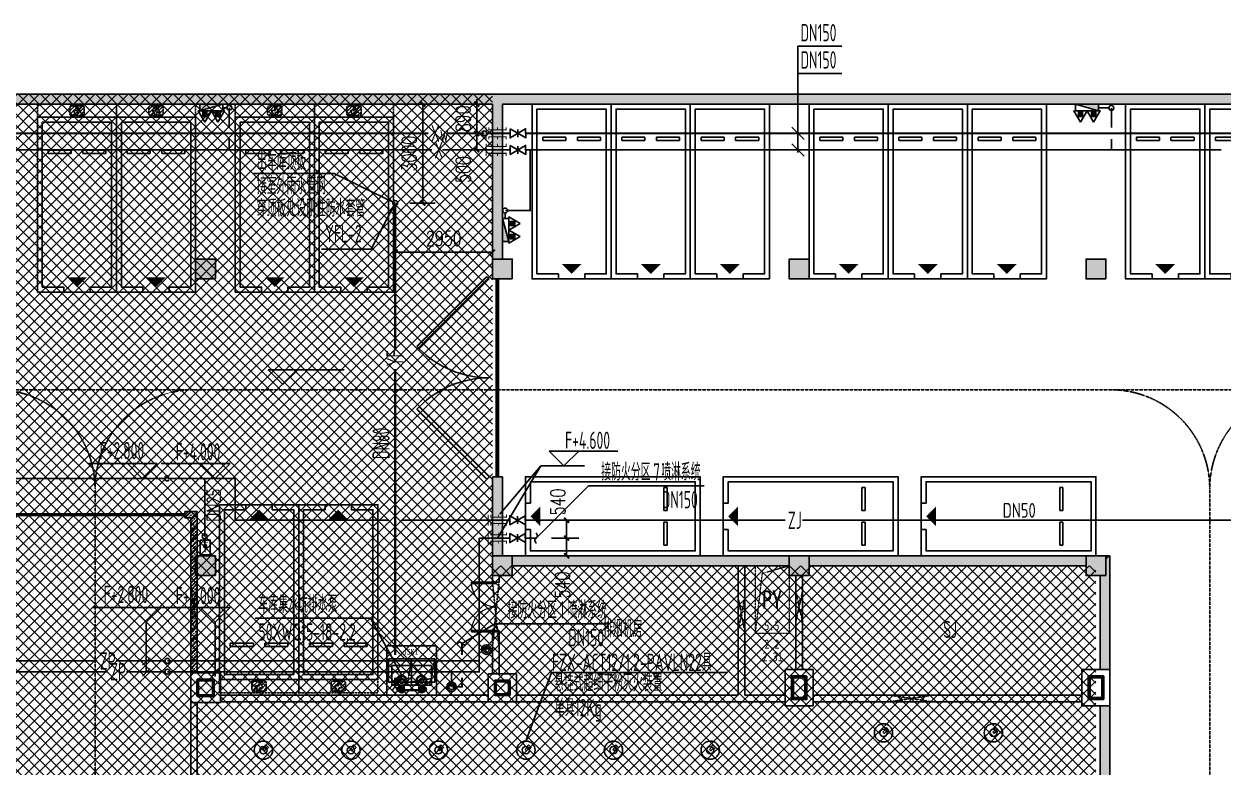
# Model space of a CAD drawing. Extents: x -2120532 to 1934524, y -1331911 to 424203.
# Drawn here: x 11736 to 48094, y -182914 to -160381 of the extents above; entities that cross this region are included whole.
import ezdxf

# ---------------------------------------------------------------- set-up
doc = ezdxf.new("R2010")
doc.units = 0
doc.header["$LTSCALE"] = 10
for name, pattern in [('( Hidden )', [0.375, 0.25, -0.125]), ('__DASH', [0.35, 0.25, -0.1]), ('DASH', [0.35, 0.25, -0.1]), ('排水', [1.1, 1, -0.1])]:
    doc.linetypes.add(name, pattern=pattern)
for name, color, linetype in [('0-绿', 3, 'Continuous'), ('00-停车位', 67, 'Continuous'), ('A-COLUMN', 8, 'Continuous'), ('A-PUB_HATCH', 8, 'Continuous'), ('A-ROOM_NAME', 23, 'Continuous'), ('A-WALL', 2, 'Continuous'), ('car', 252, 'Continuous'), ('DIM_ELEV', 3, 'Continuous'), ('DOOR_FIRE', 8, 'Continuous'), ('GPS文字_污水', 7, 'Continuous'), ('PUB_HATCH', 8, 'Continuous'), ('S-柱', 51, 'Continuous'), ('S-柱-填充', 8, 'Continuous'), ('W-DIM_压力废', 3, 'Continuous'), ('W-DIM_消防', 3, 'Continuous'), ('W-DIM_给水', 3, 'Continuous'), ('W-EQUIP_喷淋', 7, 'Continuous'), ('W-EQUIP_消火栓', 7, 'Continuous'), ('W-EQUIP_灭火器', 7, 'Continuous'), ('W-EVALVE_喷淋', 7, 'Continuous'), ('W-PIPE-中水', 122, 'Continuous'), ('W-PIPE-压力废', 31, 'Continuous'), ('W-PIPE-喷淋中', 6, 'Continuous'), ('W-PIPE-消防', 1, 'Continuous'), ('W-PIPE-消防中', 1, 'Continuous'), ('W-TEXT_中水', 7, 'Continuous'), ('W-TEXT_压力废', 7, 'Continuous'), ('W-TEXT_喷淋', 7, 'Continuous'), ('W-TEXT_消防', 7, 'Continuous'), ('W-TWT_DIM', 3, 'Continuous'), ('W-TWT_LEAD', 3, 'Continuous'), ('W-TWT_TEXT', 7, 'Continuous'), ('W-VALVE_中水', 7, 'Continuous'), ('W-VALVE_压力废', 7, 'Continuous'), ('W-VALVE_废水', 7, 'Continuous'), ('W-VALVE_消防', 7, 'Continuous'), ('W-VPIPE-中水', 122, 'Continuous'), ('W-VPIPE-压力废', 31, 'Continuous'), ('W-VPIPE-喷淋中', 6, 'Continuous'), ('W-VPIPE-消防', 1, 'Continuous'), ('W-VPIPE-消防中', 1, 'Continuous'), ('WINDOW_RF', 8, 'Continuous'), ('消防', 1, 'Continuous'), ('画水辅助', 6, 'Continuous'), ('磐龙-图', 7, 'Continuous'), ('车行线', 4, 'Continuous'), ('集水坑', 4, 'Continuous')]:
    doc.layers.add(name, color=color, linetype=linetype)
doc.layers.add('GPS-污水', color=2, linetype='排水', lineweight=40)
doc.layers.add('HOLE', color=52, linetype='Continuous', lineweight=15)
doc.styles.add('8B2_01', font='simhei.ttf', dxfattribs={"width": 0.8})
doc.styles.add('8B2_02', font='tssdeng.shx', dxfattribs={"width": 0.6, "bigfont": 'TSSDCHN.shx'})
doc.styles.add('_TCH_DIM_T3', font='SIMPLEX', dxfattribs={"width": 0.705882, "bigfont": 'GBCBIG'})
doc.styles.add('_TWT_PIPEDN', font='TSSDENG', dxfattribs={"width": 0.8, "height": 3.5, "bigfont": 'TSSDCHN'})
doc.styles.add('黑体', font='simhei.ttf', dxfattribs={"width": 0.65})
doc.dimstyles.new('_TCH_ARCH&&75', dxfattribs={"dimtxt": 223.125, "dimasz": 75, "dimexe": 187.5, "dimexo": 225, "dimgap": 75, "dimtad": 1, "dimdec": 0, "dimzin": 0, "dimdsep": 46, "dimtxsty": '_TCH_DIM_T3', "dimblk": 'ARCHTICK', "dimcen": 0.09, "dimclrt": 7, "dimazin": 2, "dimtfac": 1, "dimtdec": 0, "dimtix": 1, "dimtmove": 2, "dimatfit": 3, "dimfxl": 0, "dimtolj": 1, "dimtzin": 0, "dimarcsym": 0})
doc.dimstyles.new('_TWT_ARCH&&150', dxfattribs={"dimtxt": 446.25, "dimasz": 150, "dimexe": 375, "dimexo": 450, "dimgap": 189.375, "dimtad": 1, "dimdec": 0, "dimzin": 0, "dimdsep": 46, "dimtxsty": '_TCH_DIM_T3', "dimblk": 'ARCHTICK', "dimcen": 0.09, "dimclrt": 7, "dimazin": 2, "dimtfac": 1, "dimtdec": 0, "dimtix": 1, "dimtmove": 2, "dimatfit": 3, "dimfxl": 0, "dimtolj": 1, "dimtzin": 0, "dimarcsym": 0})
pattern_1 = [(45, (27.5, 1e-10), (-108.18734, 108.18734), []), (45, (55.78, 1e-10), (-108.18734, 108.18734), []), (45, (149.83, 1e-10), (-108.18734, 108.18734), [52.5, -30])]

# ---------------------------------------------------------------- blocks, each defined once
blk = doc.blocks.new('$ATTACHMENT$00000186')
for points, const_width in [([(0, 0), (-273, 0)], 30), ([(-273, 54), (-273, -66)], 15)]:
    blk.add_lwpolyline(points, dxfattribs=dict(const_width=const_width))
at = {"const_width": 62.5}
blk.add_lwpolyline([(-139, 2, -1), (-201, 2, -1)], format="xyb", close=True, dxfattribs=at)
blk = doc.blocks.new('A$C5BDE0F02')
blk.add_lwpolyline([(0, -100), (0, 100), (-300, 100), (-300, -100)], close=True)
at = {"xscale": 0.75, "yscale": -0.75, "zscale": 0.75}
blk.add_blockref('$ATTACHMENT$00000186', (-50, 0), dxfattribs=at)
blk = doc.blocks.new('消火栓标高')
at = {"layer": 'W-TWT_TEXT'}
for p, q in [((38939, -237685, 3000), (38924, -237049, 3000)), ((40431, -238490, 3000), (38924, -237049, 3000)), ((38430, -237199, 3000), (39391, -238117, 3000)), ((39309, -238040, 3000), (38613, -237374, 3000)), ((38939, -237685, 3000), (39575, -237671, 3000))]:
    blk.add_line(p, q, dxfattribs=at)
at = {"layer": 'W-TWT_TEXT', "style": '8B2_02', "width": 0.6}
blk.add_text('F+4.600', height=525, rotation=316.288, dxfattribs=at).set_placement((39321, -237338, 3000))
blk = doc.blocks.new('集水坑1500x1500')
blk.add_line((750, -300), (750, -900))
at = {"linetype": '( Hidden )'}
blk.add_lwpolyline([(0, 0), (1500, 0), (1500, -1500), (0, -1500)], close=True, dxfattribs=at)
blk.add_lwpolyline([(150, -900), (150, -300), (1350, -300), (1350, -900)], close=True)
blk = doc.blocks.new('A$C2E841D35')
at = {"color": 7, "ltscale": 100}
for p, q in [((292, 381), (181, 381)), ((292, 219), (181, 219)), ((292, -219), (181, -219)), ((292, -381), (181, -381))]:
    blk.add_line(p, q, dxfattribs=at)
for centre, radius in [((150, 297), 86.2), ((150, 297), 86.2), ((430, 300), 159), ((430, 300), 159), ((430, 300), 140), ((430, 300), 140), ((430, 300), 73.2), ((430, 300), 73.2), ((150, 300), 62), ((430, 300), 56.6), ((430, 300), 56.6), ((150, -303), 86.2), ((150, -303), 86.2), ((150, -300), 62), ((430, -300), 159), ((430, -300), 159), ((430, -300), 140), ((430, -300), 140), ((430, -300), 73.2), ((430, -300), 73.2), ((430, -300), 56.6), ((430, -300), 56.6)]:
    blk.add_circle(centre, radius, dxfattribs=at)
blk = doc.blocks.new('l99')
at = {"layer": 'W-TWT_TEXT'}
for p, q in [((92541, -196910), (92091, -196460)), ((94175, -196460), (92091, -196460)), ((92541, -196910), (92991, -196460))]:
    blk.add_line(p, q, dxfattribs=at)
blk = doc.blocks.new('2.8')
at = {"layer": 'W-TWT_TEXT', "style": '8B2_02', "width": 0.6}
blk.add_text('F+2.800', height=525, rotation=89.9998, dxfattribs=at).set_placement((100977, -194305, 5000))
blk = doc.blocks.new('4.0')
at = {"layer": 'W-TWT_TEXT', "style": '8B2_02', "width": 0.6}
blk.add_text('F+4.000', height=525, rotation=89.9998, dxfattribs=at).set_placement((100977, -190490, 5000))
blk = doc.blocks.new('CFGR')
at = {"layer": '消防', "color": 1}
for points in [[(198503, -65968), (198474, -65968), (198474, -66028), (198503, -66028)], [(198519, -66058), (198519, -66028), (198459, -66028), (198459, -66058)]]:
    blk.add_lwpolyline(points, close=True, dxfattribs=at)
blk = doc.blocks.new('CFFR')
at = {"layer": '消防', "color": 1}
for radius in [150, 60]:
    blk.add_circle((198503, -65354), radius, dxfattribs=at)
at = {"layer": '消防', "color": 1, "rotation": 134.9999999997785}
blk.add_blockref('CFGR', (292209, -252353), dxfattribs=at)
blk = doc.blocks.new('42')
at = {"layer": '磐龙-图', "color": 1, "xscale": 1.850336657837033, "yscale": 1.850336657837033, "zscale": 1.850336657837033}
for p in [(-329498, -60950), (-326166, -60950), (-348301, -61476), (-345647, -61476), (-342994, -61476), (-340341, -61476), (-337688, -61476), (-334752, -61476)]:
    blk.add_blockref('CFFR', p, dxfattribs=at)
blk = doc.blocks.new('_ArchTick')
at = {"color": 0, "linetype": 'ByBlock', "const_width": 0.4}
blk.add_lwpolyline([(-0.5, -0.5), (0.5, 0.5)], dxfattribs=at)
blk = doc.blocks.new('车位2400x5300')
at = {"layer": '00-停车位', "color": 251}
for p, q in [((-875, -1000), (-175, -1000)), ((-875, -1100), (-875, -1000)), ((-175, -1100), (-175, -1000)), ((175, -1000), (875, -1000)), ((175, -1100), (175, -1000)), ((875, -1100), (875, -1000)), ((-875, -1100), (-175, -1100)), ((175, -1100), (875, -1100)), ((400, -5300), (-400, -5300))]:
    blk.add_line(p, q, dxfattribs=at)
blk.add_lwpolyline([(400, -5150), (400, -5300), (1200, -5300), (1200, 0), (-1200, 0), (-1200, -5300), (-400, -5300), (-400, -5150), (-1050, -5150), (-1050, -150), (1050, -150), (1050, -5150), (400, -5150)], dxfattribs=at)
blk.add_lwpolyline([(0, -5150, 0, 600, 0), (0, -4850, 600, 600, 0)], format="xyseb", dxfattribs=at)
blk = doc.blocks.new('人防集水坑')
at = {"layer": 'GPS-污水', "color": 8, "linetype": '排水'}
for centre in [(307561, 701151), (307561, 700451)]:
    blk.add_circle(centre, 75, dxfattribs=at)
at = {"layer": '集水坑', "color": 8, "linetype": 'DASH', "ltscale": 0.5}
blk.add_lwpolyline([(306241, 700051), (306241, 701551), (307741, 701551), (307741, 700051)], close=True, dxfattribs=at)
at = {"layer": '集水坑', "color": 8, "linetype": 'Continuous', "ltscale": 0.5}
for points in [[(306641, 701501), (306641, 700801), (307341, 700801), (307341, 701501)], [(306641, 700801), (306641, 700101), (307341, 700101), (307341, 700801)]]:
    blk.add_lwpolyline(points, close=True, dxfattribs=at)
at = {"layer": '集水坑', "color": 8, "linetype": 'DASH', "ltscale": 0.5}
for points in [[(307341, 700801), (307237, 701397), (306641, 701501)], [(307347, 700101), (307243, 700697), (306647, 700801)]]:
    blk.add_lwpolyline(points, dxfattribs=at)
blk = doc.blocks.new('A$C2EF10B80')
at = {"layer": 'A-PUB_HATCH'}
h = blk.add_hatch(dxfattribs=at)
h.set_pattern_fill('ANSI31', color=256, scale=50, angle=-16.4434)
h.set_pattern_definition([(45, (6188.46, 7099.97), (-56.1266, 56.1266), [])])
h.paths.add_polyline_path([(-983, -100, 0.414214), (-1033, -50), (-1184, -50), (-1091, -207), (-1210, -207), (-1204, -250), (-983, -250)])
h.paths.add_polyline_path([(-983, -250), (-1204, -250), (-1190, -350), (-1033, -350, 0.414213), (-983, -300)])
h.paths.add_polyline_path([(-1262, -250), (-1417, -250), (-1417, -300, 0.414215), (-1367, -350), (-1207, -350)])
h.paths.add_polyline_path([(-1221, -50), (-1367, -50, 0.414214), (-1417, -100), (-1417, -250), (-1262, -250), (-1320, -146), (-1212, -146)])
at = {"layer": 'car', "linetype": 'DASH', "ltscale": 0.5}
blk.add_line((-1367, -350), (-1033, -350), dxfattribs=at)
at = {"layer": 'car', "linetype": 'DASH'}
blk.add_lwpolyline([(-2400, 0), (0, 0), (0, -400), (-2400, -400)], close=True, dxfattribs=at)
at = {"layer": 'car', "linetype": 'DASH', "ltscale": 0.5}
blk.add_lwpolyline([(-1320, -146), (-1185, -390), (-1210, -207), (-1091, -207), (-1227, 23), (-1212, -146)], close=True, dxfattribs=at)
for points in [[(-1367, -50, 0.414214), (-1417, -100), (-1417, -300)], [(-1033, -350, 0.414214), (-983, -300), (-983, -100, 0.414214), (-1033, -50), (-1367, -50)]]:
    blk.add_lwpolyline(points, format="xyb", dxfattribs=at)
at = {"layer": 'car', "linetype": 'DASH'}
blk.add_arc((-1367, -300), 50, 180, 270, dxfattribs=at)
blk = doc.blocks.new('_FZH')
blk.add_lwpolyline([(-0.5, -0.5), (0.5, -0.5), (0.5, 0.5), (-0.5, 0.5)], close=True)
at = {"layer": 'PUB_HATCH'}
blk.add_solid([(-0.5, -0.5), (0.5, -0.5), (-0.5, 0.5), (0.5, 0.5)], dxfattribs=at)
blk = doc.blocks.new('$DorLib2D$00000091')
for p, q in [((-0.5, 0.0417), (-0.1464, 0.3952)), ((-0.1464, 0.3952), (-0.1582, 0.407)), ((0.1464, 0.3952), (0.1582, 0.407)), ((0.5, 0.0417), (0.1464, 0.3952)), ((-0.5, 0.0417), (-0.5118, 0.0535)), ((0.5, 0.0417), (0.5118, 0.0535))]:
    blk.add_line(p, q)
at = {"const_width": 0.00833}
for points in [[(-0.5118, 0.0535), (-0.1582, 0.407)], [(0.5118, 0.0535), (0.1582, 0.407)]]:
    blk.add_lwpolyline(points, dxfattribs=at)
for centre, start, end in [((-0.5, 0.0417), 0, 45), ((0.5, 0.0417), 135, 180)]:
    blk.add_arc(centre, 0.5, start, end)
blk = doc.blocks.new('$DorLib2D$00000002')
for p, q in [((-0.5, 0), (-0.5, 0.4875)), ((-0.475, 0.4875), (-0.5, 0.4875)), ((-0.475, 0), (-0.475, 0.4875)), ((0.475, 0), (0.475, 0.4875)), ((0.475, 0.4875), (0.5, 0.4875)), ((0.5, 0), (0.5, 0.4875)), ((-0.5, 0), (-0.475, 0)), ((0.5, 0), (0.475, 0))]:
    blk.add_line(p, q)
at = {"lineweight": 13}
for centre, start, end in [((-0.4875, 0), 0, 88.53072), ((0.4875, 0), 91.46928, 180)]:
    blk.add_arc(centre, 0.4875, start, end, dxfattribs=at)
blk = doc.blocks.new('$DorLib2D$00000213')
at = {"color": 0, "linetype": 'DASH', "const_width": 0.02}
blk.add_lwpolyline([(0.5, 0), (-0.5, 0)], dxfattribs=at)
blk = doc.blocks.new('*D236')
at = {"layer": 'Defpoints', "color": 0, "transparency": 16777216}
for p in [(22991, -166926), (25941, -166926), (25941, -167298)]:
    blk.add_point(p, dxfattribs=at)
at = {"layer": 'W-TWT_DIM', "color": 0, "lineweight": -2, "transparency": 16777216}
for p, q in [((22991, -167298), (25941, -167298)), ((22991, -167376), (22991, -167673)), ((25941, -167376), (25941, -167673))]:
    blk.add_line(p, q, dxfattribs=at)
at = {"layer": 'W-TWT_DIM', "color": 0, "lineweight": -2, "transparency": 16777216, "xscale": 150, "yscale": 150, "zscale": 150, "rotation": 180}
blk.add_blockref('_ArchTick', (22991, -167298), dxfattribs=at)
at = {"layer": 'W-TWT_DIM', "color": 0, "lineweight": -2, "transparency": 16777216, "xscale": 150, "yscale": 150, "zscale": 150}
blk.add_blockref('_ArchTick', (25941, -167298), dxfattribs=at)
at = {"layer": 'W-TWT_DIM', "color": 7, "transparency": 16777216, "insert": (24466, -166885), "char_height": 446.2, "attachment_point": 5, "style": '_TCH_DIM_T3'}
blk.add_mtext('\\A1;2950', dxfattribs=at)
blk = doc.blocks.new('*D237')
at = {"layer": 'Defpoints', "color": 0, "transparency": 16777216}
for p in [(22991, -162810), (23826, -162810), (22991, -165811)]:
    blk.add_point(p, dxfattribs=at)
at = {"layer": 'W-TWT_DIM', "color": 0, "lineweight": -2, "transparency": 16777216}
for p, q in [((23441, -162810), (24201, -162810)), ((23826, -165811), (23826, -162810)), ((23441, -165811), (24201, -165811))]:
    blk.add_line(p, q, dxfattribs=at)
at = {"layer": 'W-TWT_DIM', "color": 0, "lineweight": -2, "transparency": 16777216, "xscale": 150, "yscale": 150, "zscale": 150}
for p, rotation in [((23826, -162810), 90), ((23826, -165811), 270)]:
    blk.add_blockref('_ArchTick', p, dxfattribs=dict(at, rotation=rotation))
at = {"layer": 'W-TWT_DIM', "color": 7, "transparency": 16777216, "insert": (23414, -164311), "char_height": 446.2, "attachment_point": 5, "rotation": 90, "style": '_TCH_DIM_T3'}
blk.add_mtext('\\A1;3000', dxfattribs=at)
blk = doc.blocks.new('*D299')
at = {"layer": 'Defpoints', "color": 0, "transparency": 16777216}
for p in [(25464, -163700), (25483, -163700), (25483, -164200)]:
    blk.add_point(p, dxfattribs=at)
at = {"layer": 'W-TWT_DIM', "color": 0, "lineweight": -2, "transparency": 16777216}
for p, q in [((25033, -163700), (25089, -163700)), ((25464, -164200), (25464, -163700)), ((25033, -164200), (25089, -164200))]:
    blk.add_line(p, q, dxfattribs=at)
at = {"layer": 'W-TWT_DIM', "color": 0, "lineweight": -2, "transparency": 16777216, "xscale": 150, "yscale": 150, "zscale": 150}
for p, rotation in [((25464, -163700), 90), ((25464, -164200), 270)]:
    blk.add_blockref('_ArchTick', p, dxfattribs=dict(at, rotation=rotation))
at = {"layer": 'W-TWT_DIM', "color": 7, "transparency": 16777216, "insert": (25052, -164795), "char_height": 446.2, "attachment_point": 5, "rotation": 90, "style": '_TCH_DIM_T3'}
blk.add_mtext('\\A1;500', dxfattribs=at)
blk = doc.blocks.new('*D300')
at = {"layer": 'Defpoints', "color": 0, "transparency": 16777216}
for p in [(25464, -162809), (25483, -162809), (25483, -163700)]:
    blk.add_point(p, dxfattribs=at)
at = {"layer": 'W-TWT_DIM', "color": 0, "lineweight": -2, "transparency": 16777216}
for p, q in [((25033, -162809), (25089, -162809)), ((25464, -162809), (25464, -162659)), ((25464, -163700), (25464, -162809)), ((25033, -163700), (25089, -163700)), ((25464, -163700), (25464, -163850))]:
    blk.add_line(p, q, dxfattribs=at)
at = {"layer": 'W-TWT_DIM', "color": 0, "lineweight": -2, "transparency": 16777216, "xscale": 150, "yscale": 150, "zscale": 150}
for p, rotation in [((25464, -162809), 270), ((25464, -163700), 90)]:
    blk.add_blockref('_ArchTick', p, dxfattribs=dict(at, rotation=rotation))
at = {"layer": 'W-TWT_DIM', "color": 7, "transparency": 16777216, "insert": (25052, -163255), "char_height": 446.2, "attachment_point": 5, "rotation": 90, "style": '_TCH_DIM_T3'}
blk.add_mtext('\\A1;890', dxfattribs=at)
blk = doc.blocks.new('*D331')
at = {"layer": 'Defpoints', "color": 0, "transparency": 16777216}
for p in [(27279, -175970), (28190, -175970), (27279, -176510)]:
    blk.add_point(p, dxfattribs=at)
at = {"layer": 'W-TWT_DIM', "color": 0, "lineweight": -2, "transparency": 16777216}
for p, q in [((27729, -175970), (28565, -175970)), ((28190, -176510), (28190, -175970)), ((27729, -176510), (28565, -176510))]:
    blk.add_line(p, q, dxfattribs=at)
at = {"layer": 'W-TWT_DIM', "color": 0, "lineweight": -2, "transparency": 16777216, "xscale": 150, "yscale": 150, "zscale": 150}
for p, rotation in [((28190, -175970), 90), ((28190, -176510), 270)]:
    blk.add_blockref('_ArchTick', p, dxfattribs=dict(at, rotation=rotation))
at = {"layer": 'W-TWT_DIM', "color": 7, "transparency": 16777216, "insert": (28062, -177391), "char_height": 446.2, "attachment_point": 5, "rotation": 90, "style": '_TCH_DIM_T3'}
blk.add_mtext('\\A1;540', dxfattribs=at)
blk = doc.blocks.new('*D332')
at = {"layer": 'Defpoints', "color": 0, "transparency": 16777216}
for p in [(27279, -175430), (28190, -175430), (27279, -175970)]:
    blk.add_point(p, dxfattribs=at)
at = {"layer": 'W-TWT_DIM', "color": 0, "lineweight": -2, "transparency": 16777216}
for p, q in [((27729, -175430), (28565, -175430)), ((28190, -175970), (28190, -175430)), ((27729, -175970), (28565, -175970))]:
    blk.add_line(p, q, dxfattribs=at)
at = {"layer": 'W-TWT_DIM', "color": 0, "lineweight": -2, "transparency": 16777216, "xscale": 150, "yscale": 150, "zscale": 150}
for p, rotation in [((28190, -175430), 90), ((28190, -175970), 270)]:
    blk.add_blockref('_ArchTick', p, dxfattribs=dict(at, rotation=rotation))
at = {"layer": 'W-TWT_DIM', "color": 7, "transparency": 16777216, "insert": (27923, -174875), "char_height": 446.2, "attachment_point": 5, "rotation": 90, "style": '_TCH_DIM_T3'}
blk.add_mtext('\\A1;540', dxfattribs=at)
blk = doc.blocks.new('$TwtSys$00000434')
for p, q in [((-0.5, 0.5), (-0.5, -0.5)), ((-0.5, -0.5), (0.5, 0.5)), ((0.5, 0.5), (-0.5, 0.5)), ((0.5, -0.5), (0.5, 0.5)), ((-0.5, -0.5), (0.5, -0.5))]:
    blk.add_line(p, q)
blk.add_solid([(0.5, -0.5), (0.5, 0.5), (-0.5, -0.5)])
blk = doc.blocks.new('$VALVE$00000549')
at = {"const_width": 30}
for points in [[(-290, -176), (-290, 176)], [(40, 101), (-210, 101), (-210, 176)], [(40, 101), (40, 176)], [(40, 101), (290, 101), (290, 176)], [(-210, -174), (-210, -99), (40, -99)], [(40, -174), (40, -99)], [(290, -174), (290, -99), (40, -99)]]:
    blk.add_lwpolyline(points, dxfattribs=at)
blk = doc.blocks.new('$EVALVE$00000041')
at = {"const_width": 78.4}
blk.add_lwpolyline([(0, 24, -1), (0, -24, 1)], format="xyb", dxfattribs=at)
for radius in [80, 48]:
    blk.add_circle((0, 0), radius)
for p in [(-80, 0), (80, 0)]:
    blk.add_point(p)
blk = doc.blocks.new('$TwtSys$00000546')
h = blk.add_hatch()
h.set_pattern_fill('ANSI31', color=256, scale=200, style=0)
h.set_pattern_definition([(45, (-38543.802, -6670.83), (-17.67767, 17.67767), [])])
h.paths.add_polyline_path([(-65, 174), (65, 174), (65, 44), (-65, 44)])
for points in [[(0, 344), (-198, 0), (198, 0)], [(-65, 174), (65, 174), (65, 44), (-65, 44)]]:
    blk.add_lwpolyline(points, close=True)
blk = doc.blocks.new('$VALVE$00000296')
for points in [[(-125, 72), (-125, -72), (125, 72), (125, -72), (-125, 72)], [(0, 60), (0, -64)]]:
    blk.add_lwpolyline(points)
for p in [(-125, 0), (125, 0)]:
    blk.add_point(p)
blk = doc.blocks.new('$VALVE_U$00000018')
at = {"const_width": 30, "elevation": 1500}
blk.add_lwpolyline([(111, 1), (-111, -1)], dxfattribs=at)
for p in [(-2, 225, -1500), (2, -225, -1500)]:
    blk.add_point(p)
at = {"xscale": 1.8, "yscale": 1.8, "zscale": 1.8, "rotation": 270.3835531612783}
blk.add_blockref('$VALVE$00000296', (0, 0), dxfattribs=at)
blk = doc.blocks.new('$TwtSys$00000132')
at = {"elevation": 0}
blk.add_lwpolyline([(7, -101, -0.575183), (0, 0, 0.604745), (-11, 101, 16.924828)], format="xyb", dxfattribs=at)
blk = doc.blocks.new('A$C1C3C0163')
h = blk.add_hatch()
h.set_pattern_fill('ANSI37', color=8, scale=150)
h.set_pattern_definition([(45, (-601697.23, -233886.27), (-168.3798, 168.3798), []), (135, (-601697.23, -233886.27), (-168.3798, -168.3798), [])])
h.paths.add_polyline_path([(-80300, 5300), (-80300, -9000), (-62000, -9000), (-62000, -64625), (-76750, -64625), (-76750, -62675), (-73875, -62675), (-73775, -57275), (-100380, -57275), (-100572, -124002), (-71150, -123999), (-71150, -126437), (-63509, -133383), (-65550, -135650), (-61611, -139196), (-83885, -163934), (-83885, -174096), (-119589, -213750), (-196450, -213750), (-196450, -207800), (-209700, -193450), (-209700, -169150), (-201700, -169149), (-201700, 5300), (-192675, 5300)])

msp = doc.modelspace()

# ---------------------------------------------------------------- hatches: boundary and pattern name
at = {"layer": 'A-PUB_HATCH'}
for points in [[(31341.4, -176510.4), (31041.4, -176810.4), (33491.3, -176810.4), (33491.3, -176510.4)], [(34941.4, -176810.4), (34941.4, -176510.4), (33491.3, -176510.4), (33491.3, -176810.4)], [(43941.4, -176810.4), (43941.4, -176510.4), (35541.4, -176510.4), (35541.4, -176810.4)], [(44541.4, -176510.4), (44541.4, -176635.4), (44666.4, -176510.4)]]:
    msp.add_hatch(color=8, dxfattribs=at).paths.add_polyline_path(points)
at = {"layer": 'PUB_HATCH'}
for points in [[(26091.4, -162710.4), (26091.4, -162510.4), (-31608.6, -162510.4), (-31608.6, -162810.4), (25941.4, -162810.4)], [(102266.4, -162810.4), (102266.4, -162510.4), (26091.4, -162510.4), (26091.4, -162710.4), (26241.4, -162810.4)], [(25941.4, -167510.4), (26241.4, -167510.4), (26241.4, -162810.4), (26091.4, -162710.4), (25941.4, -162810.4)], [(25941.4, -176510.4), (26241.4, -176510.4), (26241.4, -174110.4), (25941.4, -174110.4)], [(26541.4, -176510.4), (26541.4, -176810.4), (31041.4, -176810.4), (31341.4, -176510.4)], [(44541.4, -176635.4), (44541.4, -177110.4), (44366.4, -177110.4), (44366.4, -179960.4), (44666.4, -179960.4), (44666.4, -176510.4)], [(44666.4, -181060.4), (44366.4, -181060.4), (44366.4, -183935.4), (44666.4, -183935.4)]]:
    msp.add_hatch(color=8, dxfattribs=at).paths.add_polyline_path(points)
h = msp.add_hatch(dxfattribs=at)
h.set_pattern_fill('耐火砖', color=8, scale=50, style=0)
h.set_pattern_definition(pattern_1)
h.paths.add_polyline_path([(16991.4, -175160.4), (16616.4, -175160.4), (16616.4, -175360.4), (16791.4, -175360.4)])
h = msp.add_hatch(dxfattribs=at)
h.set_pattern_fill('耐火砖', color=8, scale=50, style=0)
h.set_pattern_definition(pattern_1)
h.paths.add_polyline_path([(16791.4, -180060.4), (16991.4, -180060.4), (16991.4, -175160.4), (16791.4, -175360.4)])
at = {"layer": 'W-PIPE-中水'}
for points in [[(18143.8, -175430.4), (18117.6, -175430.4), (18117.6, -175456.7)], [(18143.8, -175430.4), (18143.8, -175456.7), (18117.6, -175456.7)]]:
    msp.add_hatch(color=256, dxfattribs=at).paths.add_polyline_path(points)
at = {"layer": 'W-PIPE-喷淋中'}
for points in [[(25539.6, -180023.3), (25565.9, -180023.3), (25565.9, -180049.6)], [(25539.6, -180023.3), (25539.6, -180049.6), (25565.9, -180049.6)], [(25018.9, -180478.9), (25018.9, -180505.1), (25045.2, -180505.1)], [(25018.9, -180478.9), (25045.2, -180478.9), (25045.2, -180505.1)]]:
    msp.add_hatch(color=256, dxfattribs=at).paths.add_polyline_path(points)
at = {"layer": 'W-PIPE-消防'}
for points in [[(27086.7, -166038.6), (27113, -166038.6), (27113, -166064.9)], [(27086.7, -166038.6), (27086.7, -166064.9), (27113, -166064.9)]]:
    msp.add_hatch(color=256, dxfattribs=at).paths.add_polyline_path(points)

# ---------------------------------------------------------------- linework, layer by layer
at = {"color": 8, "linetype": 'DASH'}
for points in [[(16991.4, -177405.4), (16791.4, -178655.4)], [(16991.4, -178655.4), (16791.4, -177405.4)], [(26141.4, -177284.7), (25941.4, -179284.7)], [(26141.4, -179284.7), (25941.4, -177284.7)], [(33591.3, -177784.7), (33391.3, -178772.9)], [(33391.3, -177784.7), (33591.3, -178784.7)], [(35341.4, -177597.2), (35141.4, -178497.2)], [(35341.4, -178497.2), (35141.4, -177597.2)], [(38008.6, -180735.4), (39257, -180935.4)], [(39257, -180735.4), (38008.6, -180935.4)]]:
    msp.add_lwpolyline(points, dxfattribs=at)
at = {"layer": 'A-COLUMN', "color": 8}
for p, q in [((35666.4, -179960.4), (34816.4, -179960.4)), ((34816.4, -179960.4), (34816.4, -181060.4)), ((35666.4, -179960.4), (34816.4, -179960.4)), ((34816.4, -179960.4), (34816.4, -181060.4)), ((35666.4, -181060.4), (35666.4, -179960.4)), ((35666.4, -181060.4), (35666.4, -179960.4)), ((44666.4, -179960.4), (43816.4, -179960.4)), ((43816.4, -179960.4), (43816.4, -181060.4)), ((44666.4, -179960.4), (43816.4, -179960.4)), ((43816.4, -179960.4), (43816.4, -181060.4)), ((44666.4, -181060.4), (44666.4, -179960.4)), ((44666.4, -181060.4), (44666.4, -179960.4)), ((17691.4, -180060.4), (16791.4, -180060.4)), ((16791.4, -180060.4), (16791.4, -180960.4)), ((17691.4, -180060.4), (16791.4, -180060.4)), ((16791.4, -180060.4), (16791.4, -180960.4)), ((17691.4, -180960.4), (17691.4, -180060.4)), ((17691.4, -180960.4), (17691.4, -180060.4)), ((26666.4, -180085.4), (25816.4, -180085.4)), ((25816.4, -180085.4), (25816.4, -180935.4)), ((26666.4, -180085.4), (25816.4, -180085.4)), ((25816.4, -180085.4), (25816.4, -180935.4)), ((26666.4, -180935.4), (26666.4, -180085.4)), ((26666.4, -180935.4), (26666.4, -180085.4)), ((16791.4, -180960.4), (17691.4, -180960.4)), ((16791.4, -180960.4), (17691.4, -180960.4)), ((25816.4, -180935.4), (26666.4, -180935.4)), ((25816.4, -180935.4), (26666.4, -180935.4)), ((34816.4, -181060.4), (35666.4, -181060.4)), ((34816.4, -181060.4), (35666.4, -181060.4)), ((43816.4, -181060.4), (44666.4, -181060.4)), ((43816.4, -181060.4), (44666.4, -181060.4))]:
    msp.add_line(p, q, dxfattribs=at)
at = {"layer": 'A-WALL', "color": 8}
for p, q in [((26091.4, -162510.4), (-31608.6, -162510.4)), ((25991.4, -162510.4), (26191.4, -162510.4)), ((102266.4, -162510.4), (26091.4, -162510.4)), ((25941.4, -162810.4), (-31608.6, -162810.4)), ((25941.4, -167510.4), (25941.4, -162810.4)), ((26241.4, -167510.4), (26241.4, -162810.4)), ((102266.4, -162810.4), (26241.4, -162810.4)), ((25941.4, -168110.4), (26241.4, -168110.4)), ((26241.4, -174110.4), (25941.4, -174110.4)), ((25941.4, -174110.4), (25941.4, -176510.4)), ((26241.4, -174110.4), (25941.4, -174110.4)), ((25941.4, -174110.4), (25941.4, -176510.4)), ((26241.4, -176510.4), (26241.4, -174110.4)), ((26241.4, -176510.4), (26241.4, -174110.4)), ((16991.4, -175160.4), (16616.4, -175160.4)), ((16616.4, -175160.4), (16616.4, -175360.4)), ((16991.4, -175160.4), (16991.4, -180060.4)), ((16616.4, -175360.4), (16791.4, -175360.4)), ((16791.4, -175360.4), (16791.4, -180060.4)), ((26541.4, -176510.4), (31341.4, -176510.4)), ((31341.4, -176510.4), (33491.3, -176510.4)), ((33491.3, -176510.4), (34941.4, -176510.4)), ((35541.4, -176510.4), (43941.4, -176510.4)), ((44541.4, -176510.4), (44666.4, -176510.4)), ((44666.4, -179960.4), (44666.4, -176510.4)), ((26541.4, -176810.4), (31041.4, -176810.4)), ((31041.4, -176810.4), (33491.3, -176810.4)), ((33391.3, -176810.4), (33391.3, -180735.4)), ((33491.3, -176810.4), (34941.4, -176810.4)), ((33591.3, -176810.4), (33591.3, -180735.4)), ((35541.4, -176810.4), (43941.4, -176810.4)), ((25941.4, -177110.4), (25941.4, -177310.4)), ((25941.4, -177310.4), (26141.4, -177310.4)), ((26141.4, -177310.4), (26141.4, -177110.4)), ((35141.4, -177110.4), (35141.4, -179960.4)), ((35341.4, -177110.4), (35341.4, -179960.4)), ((44366.4, -179960.4), (44366.4, -177110.4)), ((26141.4, -178810.4), (25941.4, -178810.4)), ((25941.4, -178810.4), (25941.4, -180085.4)), ((26141.4, -180085.4), (26141.4, -178810.4)), ((16791.4, -180960.4), (16791.4, -187035.4)), ((16991.4, -187035.4), (16991.4, -180960.4)), ((17691.4, -180735.4), (25816.4, -180735.4)), ((17691.4, -180935.4), (25816.4, -180935.4)), ((26666.4, -180735.4), (33391.3, -180735.4)), ((26666.4, -180935.4), (33491.3, -180935.4)), ((33491.3, -180935.4), (34816.4, -180935.4)), ((33591.3, -180735.4), (34816.4, -180735.4)), ((35666.4, -180735.4), (43816.4, -180735.4)), ((35666.4, -180935.4), (43816.4, -180935.4)), ((44366.4, -183935.4), (44366.4, -181060.4)), ((44666.4, -183935.4), (44666.4, -181060.4))]:
    msp.add_line(p, q, dxfattribs=at)
at = {"layer": 'DIM_ELEV', "color": 8}
for p, q in [((19588.8, -171315), (19138.8, -170865)), ((19138.8, -170865), (21445.7, -170865)), ((19588.8, -171315), (20038.8, -170865))]:
    msp.add_line(p, q, dxfattribs=at)
at = {"layer": 'GPS文字_污水'}
for p, q in [((26091.4, -175970.4), (27404.8, -173783.6, 3000)), ((26164, -175243.9), (27404.8, -173783.6, 3000)), ((15446, -178507.8, 164.3), (15446, -180023.3, 2000)), ((17534.4, -178522.2, 3000), (17534.4, -180173.3, 5000)), ((15561, -179603.7, 1375), (15331, -179828.5, 1375)), ((17649.4, -179603.7, 4375), (17419.4, -179828.5, 4375)), ((15561, -179930.5, 1375), (15331, -180155.4, 1375)), ((17649.4, -179930.5, 4375), (17419.4, -180155.4, 4375))]:
    msp.add_line(p, q, dxfattribs=at)
at = {"layer": 'HOLE', "color": 8, "linetype": 'DASH'}
msp.add_lwpolyline([(33916.4, -176806.2), (34941.4, -176806.2), (34941.4, -178860.4), (33916.4, -178860.4)], close=True, dxfattribs=at)
msp.add_lwpolyline([(33916.4, -178855.2), (34128.5, -177036.8), (34941.4, -176806.2)], dxfattribs=at)
at = {"layer": 'S-柱', "color": 8, "lineweight": 35}
for points in [[(17491.4, -180260.4), (16991.4, -180260.4), (16991.4, -180760.4), (17491.4, -180760.4)], [(17491.4, -180260.4), (16991.4, -180260.4), (16991.4, -180760.4), (17491.4, -180760.4)], [(26466.4, -180285.4), (26016.4, -180285.4), (26016.4, -180735.4), (26466.4, -180735.4)], [(26466.4, -180285.4), (26016.4, -180285.4), (26016.4, -180735.4), (26466.4, -180735.4)], [(35466.4, -180160.4), (35016.4, -180160.4), (35016.4, -180860.4), (35466.4, -180860.4)], [(35466.4, -180160.4), (35016.4, -180160.4), (35016.4, -180860.4), (35466.4, -180860.4)], [(35426.4, -180200.4), (35056.4, -180200.4), (35056.4, -180820.4), (35426.4, -180820.4)], [(44016.4, -180160.4), (44016.4, -180860.4), (44466.4, -180860.4), (44466.4, -180160.4)], [(44016.4, -180160.4), (44016.4, -180860.4), (44466.4, -180860.4), (44466.4, -180160.4)]]:
    msp.add_lwpolyline(points, close=True, dxfattribs=at)
at = {"layer": 'S-柱-填充', "color": 8, "lineweight": 35}
for points in [[(17461.4, -180730.4), (17021.4, -180730.4), (17021.4, -180290.4), (17461.4, -180290.4)], [(26436.4, -180705.4), (26046.4, -180705.4), (26046.4, -180315.4), (26436.4, -180315.4)], [(44426.4, -180200.4), (44426.4, -180820.4), (44056.4, -180820.4), (44056.4, -180200.4)]]:
    msp.add_lwpolyline(points, close=True, dxfattribs=at)
at = {"layer": 'W-DIM_压力废', "linetype": 'ByBlock'}
for p, q in [((22991.2, -165810.9, 0), (22264.9, -167212.8, 0)), ((22264.9, -167212.8, 0), (20758.5, -167212.8, 0))]:
    msp.add_line(p, q, dxfattribs=at)
at = {"layer": 'W-DIM_消防'}
for p, q in [((35205.7, -161882.6), (35205.7, -161057.6)), ((35205.7, -161057.6), (36534.3, -161057.6)), ((35205.7, -164274.7), (35205.7, -161882.6)), ((35205.7, -161882.6), (36534.3, -161882.6)), ((35391.3, -163882.3), (35020.1, -163511.1)), ((35020.1, -164014.1), (35391.3, -164385.3))]:
    msp.add_line(p, q, dxfattribs=at)
at = {"layer": 'W-DIM_给水'}
for p, q in [((21142.6, -164916.6), (18693.4, -164916.6)), ((22991.2, -165810.9), (21142.6, -164916.6))]:
    msp.add_line(p, q, dxfattribs=at)
at = {"layer": 'W-EVALVE_喷淋'}
for p, q in [((27264.6, -175970.4), (28850.5, -174384.9)), ((27264.6, -175970.4), (28850.5, -174384.9)), ((28850.5, -174384.9), (32356.9, -174384.9)), ((25018.9, -179168.7), (26011.2, -178570.8)), ((25018.9, -179168.7), (26011.2, -178570.8)), ((26011.2, -178570.8), (29517.5, -178570.8))]:
    msp.add_line(p, q, dxfattribs=at)
at = {"layer": 'W-PIPE-中水', "ltscale": 1.5, "const_width": 52.5}
for points in [[(16009, -174160.5), (9547.2, -174160.5)], [(18143.8, -174160.5), (16084, -174160.5)], [(17216.1, -175917), (17216.1, -174160.5)], [(18143.8, -175430.4), (18143.8, -174160.5)], [(22803.7, -175430.4), (18143.8, -175430.4)], [(26466.3, -175430.4), (23178.7, -175430.4)], [(34825.8, -175430.4), (26938.8, -175430.4)], [(52219.1, -175430.4), (35339.3, -175430.4)], [(17216.1, -176285), (17216.1, -175992)]]:
    msp.add_lwpolyline(points, dxfattribs=at)
at = {"layer": 'W-PIPE-中水'}
msp.add_arc((16084, -174160.5), 75, 45, 315, dxfattribs=at)
at = {"layer": 'W-PIPE-压力废', "ltscale": 1.5, "const_width": 75}
for points in [[(22991.2, -170290.5), (22991.2, -165886.5)], [(22991.2, -179520.2), (22991.2, -170840.3)], [(22991.2, -180506), (22991.2, -180199.6)], [(23802.6, -180581), (23066.2, -180581)]]:
    msp.add_lwpolyline(points, dxfattribs=at)
at = {"layer": 'W-PIPE-喷淋中', "ltscale": 1.5, "const_width": 52.5}
for points in [[(25539.6, -175970.4), (25539.6, -179352.6)], [(26465.4, -175970.4), (25539.6, -175970.4)], [(27264.6, -175970.4), (26939.7, -175970.4)], [(25018.9, -179520.2), (25018.9, -179168.7)], [(25754.1, -179352.6), (25539.6, -179352.6)], [(25539.6, -179352.6), (25539.6, -179696.5)], [(2596.7, -179696.5), (13961.7, -179696.5)], [(14523.6, -179696.5), (16009, -179696.5)], [(16084, -179696.5), (25539.6, -179696.5)], [(25539.6, -179696.5), (25539.6, -180023.3)], [(25539.6, -179696.5), (25544.6, -179696.5)], [(3391.9, -180023.3), (14275.2, -180023.3)], [(14837.1, -180023.3), (16009, -180023.3)], [(16084, -180023.3), (24699.5, -180023.3)], [(24699.5, -180478.9), (24699.5, -180023.3)], [(24699.5, -180023.3), (25539.6, -180023.3)], [(25018.9, -180478.9), (25018.9, -180199.6)], [(24699.5, -180478.9), (25018.9, -180478.9)]]:
    msp.add_lwpolyline(points, dxfattribs=at)
at = {"layer": 'W-PIPE-消防', "ltscale": 1.5, "const_width": 52.5}
for points in [[(17886.5, -162920.3), (17768.8, -162920.3)], [(17961.5, -162920.3), (17961.5, -163520.4)], [(44633.9, -162926.9), (44321, -162926.9)], [(44708.9, -162926.9), (44708.9, -163520.4)], [(17961.5, -163872.9), (17961.5, -164199.7)], [(44708.9, -163872.9), (44708.9, -164199.7)], [(10181.9, -164199.7), (17961.5, -164199.7)], [(17961.5, -164199.7), (24103.7, -164199.7)], [(24423.4, -164199.7), (26475.8, -164199.7)], [(26948.3, -164199.7), (27086.7, -164199.7)], [(27086.7, -166038.6), (27086.7, -164199.7)], [(27086.7, -164199.7), (44708.9, -164199.7)], [(44708.9, -164199.7), (48039.5, -164199.7)], [(27086.7, -166038.6), (26329.1, -166038.6)], [(26329.1, -166113.6), (26329.1, -166279.5)]]:
    msp.add_lwpolyline(points, dxfattribs=at)
at = {"layer": 'W-PIPE-消防中', "color": 5, "ltscale": 1.5, "const_width": 52.5}
for points in [[(23998.3, -163696.7), (10939.7, -163696.7)], [(25694.9, -163696.7), (24584.4, -163696.7)], [(26474.9, -163696.7), (25769.9, -163696.7)], [(48530.8, -163696.7), (26949.2, -163696.7)]]:
    msp.add_lwpolyline(points, dxfattribs=at)
at = {"layer": 'W-TWT_LEAD'}
for p, q in [((22248.6, -178396.5), (18742.3, -178396.5)), ((23868.7, -180184.5), (22248.6, -178396.5)), ((23203.9, -180159.4), (22248.6, -178396.5))]:
    msp.add_line(p, q, dxfattribs=at)
at = {"layer": 'W-VPIPE-中水'}
msp.add_circle((17216.1, -175917), 75, dxfattribs=at)
at = {"layer": 'W-VPIPE-压力废', "linetype": 'ByBlock'}
for centre in [(22991.2, -165810.9), (22991.2, -180581)]:
    msp.add_circle(centre, 75, dxfattribs=at)
at = {"layer": 'W-VPIPE-喷淋中'}
for centre in [(16084, -179696.5), (16084, -180023.3)]:
    msp.add_circle(centre, 75, dxfattribs=at)
at = {"layer": 'W-VPIPE-消防'}
for centre in [(17961.5, -162920.3), (44708.9, -162926.9), (26329.1, -166038.6)]:
    msp.add_circle(centre, 75, dxfattribs=at)
at = {"layer": 'W-VPIPE-消防中'}
msp.add_circle((25694.9, -163696.7), 75, dxfattribs=at)
msp.add_circle((25694.9, -163696.7), 75, dxfattribs=at)
at = {"layer": '车行线', "color": 8, "linetype": '__DASH', "ltscale": 1.5}
for points in [[(81616.4, -174472.9), (81616.4, -219310.4, 0.4142136), (84616.4, -222310.4), (96166.4, -222310.4, 0.4142136), (99166.4, -219310.4), (99166.4, -174472.9, 0.4142136), (96166.4, -171472.9), (-83683.6, -171472.9, 0.4142136), (-86683.6, -174472.9), (-86683.6, -232210.4, 0.4142136), (-83683.6, -235210.4), (-73483.6, -235210.4)], [(10890.9, -171472.9, -0.4142136), (13890.9, -174472.9)], [(16890.9, -171472.9, 0.4142136), (13890.9, -174472.9)], [(44691.4, -171472.9, -0.4142136), (47691.4, -174472.9)], [(50691.4, -171472.9, 0.4142136), (47691.4, -174472.9)], [(14812, -327644.2), (46920.8, -291983.7, 0.185339), (47691.4, -289976.3), (47691.4, -174472.9)]]:
    msp.add_lwpolyline(points, format="xyb", dxfattribs=at)
msp.add_lwpolyline([(13890.9, -193360.4), (13890.9, -174472.9)], dxfattribs=at)

# ---------------------------------------------------------------- block references
at = {"color": 8, "rotation": 179.9999973237665}
for p in [(12141.4, -163210.4), (14541.4, -163210.4), (18141.4, -163210.4), (20541.4, -163210.4), (17666.4, -180660.4), (20066.4, -180660.4)]:
    msp.add_blockref('A$C2EF10B80', p, dxfattribs=at)
at = {"layer": '00-停车位', "color": 8}
for p in [(28341.4, -162810.4), (30741.4, -162810.4), (33141.4, -162810.4), (36741.4, -162810.4), (39141.4, -162810.4), (41541.4, -162810.4), (46341.4, -162810.4), (48741.4, -162810.4), (13341.4, -163210.4), (15741.4, -163210.4), (19341.4, -163210.4), (21741.4, -163210.4)]:
    msp.add_blockref('车位2400x5300', p, dxfattribs=at)
for p, rotation in [((32241.4, -175310.4), 269.9999999999999), ((38241.4, -175310.4), 269.9999999999999), ((44241.4, -175310.4), 269.9999999999999), ((18866.4, -180260.4), 180), ((21266.4, -180260.4), 180)]:
    msp.add_blockref('车位2400x5300', p, dxfattribs=dict(at, rotation=rotation))
at = {"layer": 'A-COLUMN', "color": 8, "xscale": 600, "yscale": 600, "zscale": 600, "rotation": 90}
for p in [(17241.4, -167810.4), (26241.4, -167810.4), (35241.4, -167810.4), (44241.4, -167810.4), (17241.4, -176810.4), (26241.4, -176810.4), (35241.4, -176810.4), (44241.4, -176810.4)]:
    msp.add_blockref('_FZH', p, dxfattribs=at)
at = {"layer": 'DOOR_FIRE', "color": 8}
for name, p, xscale, yscale, zscale, rotation in [('$DorLib2D$00000213', (26091.4, -171110.4), 6000, -6000, 300, 270), ('$DorLib2D$00000213', (13866.4, -175260.4), -5500, -5500, 200, 180), ('$DorLib2D$00000002', (26041.4, -178060.4), -1500, 1500, 200, 90.00000000001087)]:
    msp.add_blockref(name, p, dxfattribs=dict(at, xscale=xscale, yscale=yscale, zscale=zscale, rotation=rotation))
at = {"layer": 'W-EQUIP_喷淋'}
for name, p, xscale, yscale, zscale, rotation in [('$VALVE$00000549', (26091.4, -175970.4), -0.96, 0.96, 0.96, 180), ('$VALVE_U$00000018', (26702.5, -175968.8), -1.05, -1.05, 1.05, 89.99999999999999), ('$TwtSys$00000132', (27264.6, -175970.4), 1.5, 1.5, 1.5, 180), ('$TwtSys$00000132', (25018.9, -179168.7), 1.5, 1.5, 1.5, 90)]:
    msp.add_blockref(name, p, dxfattribs=dict(at, xscale=xscale, yscale=yscale, zscale=zscale, rotation=rotation))
at = {"layer": 'W-EQUIP_消火栓', "yscale": 200, "zscale": 700}
for p, xscale, rotation in [((17418.8, -162910.4), 700, 180.0000000000076), ((43971.8, -162910.4), -700, 180), ((26341.4, -166629.5), 700, 269.9999999999877)]:
    msp.add_blockref('$TwtSys$00000434', p, dxfattribs=dict(at, xscale=xscale, rotation=rotation))
at = {"layer": 'W-EQUIP_灭火器'}
for p, rotation in [((17220.4, -163010.4), 180.0000000000076), ((17617.2, -163010.4), 180.0000000000076), ((43773.4, -163010.4), 180), ((44170.2, -163010.4), 180), ((26441.4, -166431.1), 269.9999999999877), ((26441.4, -166827.9), 269.9999999999877)]:
    msp.add_blockref('$TwtSys$00000546', p, dxfattribs=dict(at, rotation=rotation))
at = {"layer": 'W-EVALVE_喷淋', "xscale": -1.8, "yscale": -1.8, "zscale": 1.8, "rotation": 270}
for p in [(25754.1, -179352.6), (24699.5, -180478.9)]:
    msp.add_blockref('$EVALVE$00000041', p, dxfattribs=at)
at = {"layer": 'W-TEXT_消防', "rotation": 43.71179250643733}
msp.add_blockref('消火栓标高', (-164285.7, -28886.5), dxfattribs=at)
at = {"layer": 'W-VALVE_中水'}
for name, p, xscale, yscale, zscale, rotation in [('$VALVE$00000549', (26091.4, -175430.4), -0.96, -0.96, 0.96, 180), ('$VALVE_U$00000018', (26702.5, -175430.4), -1.05, -1.05, 1.05, 89.99999999999999), ('A$C5BDE0F02', (17232, -176480.1, 0), 1.5, 1.5, 1.5, 269.9320188098978)]:
    msp.add_blockref(name, p, dxfattribs=dict(at, xscale=xscale, yscale=yscale, zscale=zscale, rotation=rotation))
at = {"layer": 'W-VALVE_压力废', "xscale": -1, "rotation": 180}
msp.add_blockref('集水坑1500x1500', (22741.4, -180735.4, 0), dxfattribs=at)
at = {"layer": 'W-VALVE_废水', "rotation": 89.99999999999449}
msp.add_blockref('A$C2E841D35', (23487.6, -180728.5, 0), dxfattribs=at)
at = {"layer": 'W-VALVE_消防', "xscale": 1.05, "yscale": 1.05, "zscale": 1.05}
for p in [(26054.9, -163696.7), (26054.9, -164199.7)]:
    msp.add_blockref('$VALVE$00000549', p, dxfattribs=at)
at = {"layer": 'W-VALVE_消防', "xscale": 1.05, "yscale": 1.05, "zscale": 1.05, "rotation": 90}
for p in [(26712, -163696.7), (26712, -164199.7)]:
    msp.add_blockref('$VALVE_U$00000018', p, dxfattribs=at)
at = {"layer": 'WINDOW_RF', "color": 8, "xscale": -6000, "yscale": 6000, "zscale": 300, "rotation": 89.99999999998856}
msp.add_blockref('$DorLib2D$00000091', (26091.4, -171110.4), dxfattribs=at)
at = {"layer": '画水辅助'}
msp.add_blockref('A$C1C3C0163', (106241.4, -167810.4), dxfattribs=at)
at = {"layer": '画水辅助', "rotation": 270}
for name, p in [('2.8', (208333.9, -72603.3)), ('4.0', (206828.7, -72639.6, 3000)), ('2.8', (208457, -76965)), ('4.0', (206828.7, -77001.3, 3000))]:
    msp.add_blockref(name, p, dxfattribs=at)
at = {"layer": '画水辅助', "xscale": -1}
for p in [(107863.6, 22749.9), (110075, 22749.9, 3000), (107986.7, 18388.2), (110075, 18388.2, 3000)]:
    msp.add_blockref('l99', p, dxfattribs=at)
at = {"layer": '画水辅助', "color": 4}
msp.add_blockref('42', (0, 0), dxfattribs=at)
at = {"layer": '集水坑', "color": 8, "linetype": 'Continuous', "rotation": 270}
msp.add_blockref('人防集水坑', (-677309.3, 127005.6), dxfattribs=at)

# ---------------------------------------------------------------- texts
at = {"layer": '0-绿', "color": 8, "linetype": 'DASH', "style": '黑体'}
msp.add_text('JSK1', height=179.2, dxfattribs=at).set_placement((23211.9, -179511.2, 0))
at = {"layer": 'A-ROOM_NAME', "color": 8}
for s, height, style, width, p in [('PY', 563.29, '8B2_01', 0.8, (34112.1, -178115.5)), ('排烟机房', 525, '8B2_02', 0.6, (29294.1, -178976.2)), ('5.5', 281.65, '8B2_01', 0.8, (34183.4, -178767.5)), ('SJ', 525, '8B2_02', 0.6, (39612.2, -179003.1)), ('2.2', 281.65, '8B2_01', 0.8, (34186.6, -179327.7)), ('2.31', 281.65, '8B2_01', 0.8, (34129, -179711.3))]:
    msp.add_text(s, height=height, dxfattribs=dict(at, style=style, width=width)).set_placement(p)
at = {"layer": 'W-DIM_压力废', "color": 7, "linetype": 'ByBlock', "style": '8B2_02', "width": 0.6}
msp.add_text('YFL-2', height=525, dxfattribs=at).set_placement((20863.5, -167002.8, 0))
at = {"layer": 'W-DIM_消防', "color": 7, "style": '8B2_02', "width": 0.6}
for s, p in [('DN150', (35280.7, -160907.6)), ('DN150', (35280.7, -161732.6)), ('穿顶板处设刚性防水套管', (18791.1, -166229.2, 3000))]:
    msp.add_text(s, height=525, dxfattribs=at).set_placement(p)
at = {"layer": 'W-DIM_给水', "color": 7, "style": '8B2_02', "width": 0.6}
for s, p in [('出车库顶板', (18798.4, -164811.6)), ('接室外雨水管网', (18798.4, -165546.6)), ('FZX-ACT12/1.2-PAVLN22具', (27743.9, -180000)), ('悬挂式超细干粉灭火装置', (27806.3, -180622)), ('单具12Kg', (27835.9, -181375.9))]:
    msp.add_text(s, height=525, dxfattribs=at).set_placement(p)
at = {"layer": 'W-EVALVE_喷淋', "color": 7, "style": '8B2_02', "width": 0.6}
for s, p in [('接防火分区', (29239.1, -174227.4)), ('7', (30814.1, -174227.4)), ('喷淋系统', (31056.4, -174227.4)), ('DN150', (31076.7, -175067.4)), ('接防火分区', (26399.7, -178413.3)), ('1', (27974.7, -178413.3)), ('喷淋系统', (28217, -178413.3)), ('DN150', (28237.3, -179253.3))]:
    msp.add_text(s, height=525, dxfattribs=at).set_placement(p)
at = {"layer": 'W-TEXT_中水', "style": '_TWT_PIPEDN', "width": 0.752941}
msp.add_text('DN25', height=446.25, rotation=90, dxfattribs=at).set_placement((17709.3, -175475.8))
at = {"layer": 'W-TEXT_中水'}
for s, height, style, width, p in [('ZJ', 525, '8B2_02', 0.6, (34900.8, -175692.9)), ('DN50', 446.25, '_TWT_PIPEDN', 0.752941, (41411.5, -175353.5))]:
    msp.add_text(s, height=height, dxfattribs=dict(at, style=style, width=width)).set_placement(p)
at = {"layer": 'W-TEXT_压力废', "style": '8B2_02', "width": 0.6}
msp.add_text('YF', height=525, rotation=90, dxfattribs=at).set_placement((23253.7, -170765.3))
at = {"layer": 'W-TEXT_喷淋', "style": '8B2_02', "width": 0.6}
for p in [(14036.7, -179959), (14350.2, -180285.8)]:
    msp.add_text('ZP', height=525, dxfattribs=at).set_placement(p)
at = {"layer": 'W-TEXT_消防', "style": '8B2_02', "width": 0.6}
for s, p in [('Xw', (24073.3, -163959.2)), ('X', (24178.7, -164462.2))]:
    msp.add_text(s, height=525, dxfattribs=at).set_placement(p)
at = {"layer": 'W-TWT_LEAD', "color": 7, "style": '8B2_02', "width": 0.6}
for s, p in [('车库集水坑排水泵', (18847.3, -178239)), ('50XWQ15-18-2.2', (18847.3, -179079))]:
    msp.add_text(s, height=525, dxfattribs=at).set_placement(p)
at = {"layer": 'W-VPIPE-压力废', "style": '8B2_02', "width": 0.6}
msp.add_text('DN80', height=525, rotation=90, dxfattribs=at).set_placement((22827.5, -173573.5, -19000))

# ---------------------------------------------------------------- dimensions: what is measured, and where the dimension line sits
at = {"layer": 'W-TWT_DIM'}
for p1, p2, distance, picture, middle in [((22991.2124, -165810.8941), (22991.2124, -162810.4044), -835.2269, '*D237', (23413.9392, -164310.6492)), ((25483.3, -163699.7), (25483.3, -162809.4), 18.9, '*D300', (25051.9, -163254.5)), ((22991.2, -166926), (25941.4, -166926), -371.9, '*D236', (24466.3, -166885.3))]:
    dim = msp.add_aligned_dim(p1=p1, p2=p2, distance=distance, dimstyle='_TWT_ARCH&&150', dxfattribs=at)
    dim.commit()
    dim.dimension.update_dxf_attribs({"geometry": picture, "text_midpoint": middle})
for base, p1, p2, picture, middle in [((25464.4, -163699.7), (25483.3, -164199.7), (25483.3, -163699.7), '*D299', (25051.9, -164794.6)), ((28190.1, -175430.4), (27278.6, -175970.4), (27278.6, -175430.4), '*D332', (27923, -174875.4)), ((28190.1, -175970.4), (27278.6, -176510.4), (27278.6, -175970.4), '*D331', (28062, -177390.7))]:
    dim = msp.add_linear_dim(base=base, p1=p1, p2=p2, angle=90, dimstyle='_TWT_ARCH&&150', dxfattribs=at)
    dim.commit()
    dim.dimension.update_dxf_attribs({"geometry": picture, "text_midpoint": middle, "dimtype": 129})

# ---------------------------------------------------------------- leaders
at = {"layer": '磐龙-图', "color": 0}
msp.add_leader([(26956.7, -182125), (27732.7, -180044.2), (33071.7, -180044.2)], dimstyle='_TCH_ARCH&&75', override={"dimgap": 75, "dimtad": 0}, dxfattribs=at)

doc.saveas('drawing.dxf')
